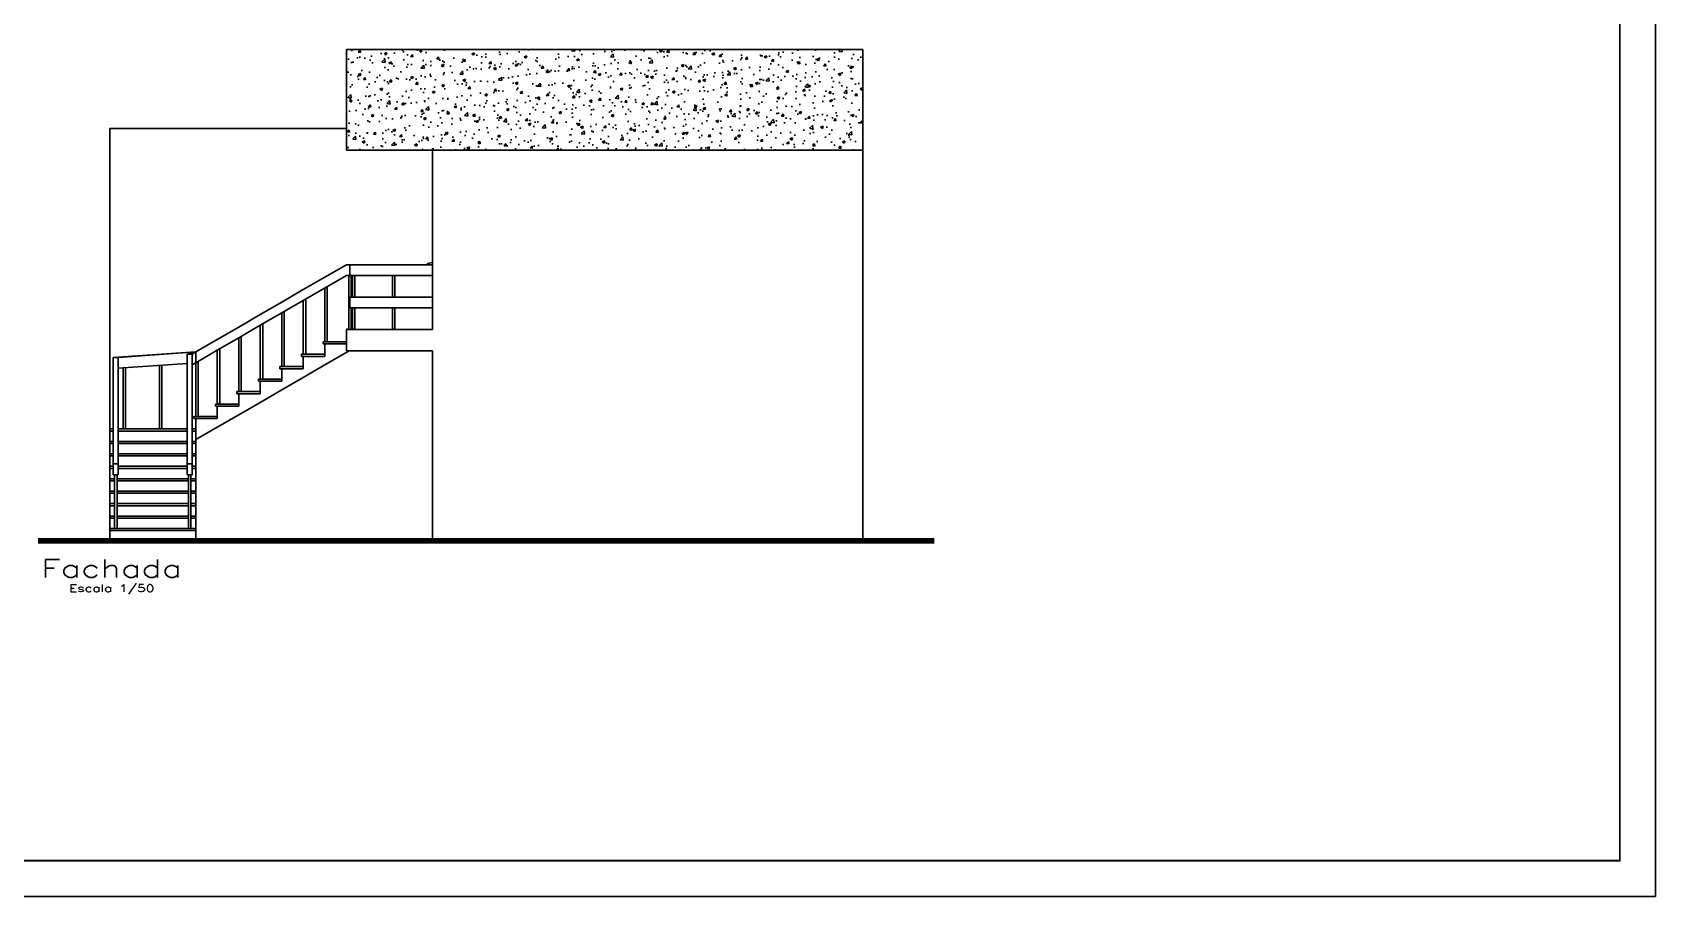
# Model space of a CAD drawing. Extents: x 241 to 398, y 106 to 179.
# Drawn here: x 296.15 to 318.79, y 142.53 to 154.57 of the extents above; entities that cross this region are included whole.
import ezdxf
from ezdxf.enums import TextEntityAlignment as Align

# ---------------------------------------------------------------- set-up
doc = ezdxf.new("R2010")
doc.units = 0
doc.layers.get('0').update_dxf_attribs({"linetype": 'CONTINUOUS'})
for name, color, linetype in [('ESPEC', 7, 'CONTINUOUS'), ('LINVISTA', 8, 'CONTINUOUS'), ('PAREDE', 5, 'CONTINUOUS')]:
    doc.layers.add(name, color=color, linetype=linetype)
doc.styles.add('REGUA200', font='romans.shx', dxfattribs={"width": 1.4})
doc.styles.add('REGUA80', font='romans.shx', dxfattribs={"width": 1.4})

# ---------------------------------------------------------------- blocks, each defined once
blk = doc.blocks.new('TITUL2')
at = {"color": 6, "style": 'REGUA200', "width": 1.4}
blk.add_attdef('TITULO', text='', height=5, dxfattribs=at).set_placement((0, 0), align=Align.CENTER)
at = {"color": 0, "style": 'REGUA80', "width": 1.4}
blk.add_attdef('ESCALA', text='', height=2, dxfattribs=at).set_placement((0, -4), align=Align.CENTER)

msp = doc.modelspace()

# ---------------------------------------------------------------- hatches: boundary and pattern name
at = {"layer": 'LINVISTA'}
h = msp.add_hatch(dxfattribs=at)
h.set_pattern_fill('AR-CONC', color=256, scale=0.002, style=0)
h.set_pattern_definition([(50, (26.01878, 14.79404), (0.36436934, -0.03187817), [0.0381, -0.4191]), (355, (26.01878, 14.79404), (-0.07048565, 0.3821133), [0.03048, -0.33528]), (100.451, (26.04914, 14.79138), (0.293885, 0.35023338), [0.03238, -0.35618]), (46.1842, (26.0188, 14.89564), (0.5421581, -0.08408466), [0.05715, -0.62865]), (96.6356, (26.06396, 14.88863), (0.4748085, 0.4948511), [0.04857, -0.53427]), (351.184, (26.0188, 14.89564), (0.4748092, 0.4948502), [0.04572, -0.50292]), (21, (26.06958, 14.87024), (0.30322976, -0.20453104), [0.0381, -0.4191]), (326, (26.06958, 14.87024), (0.12360406, 0.36837593), [0.03048, -0.33528]), (71.4514, (26.09485, 14.8532), (0.426833, 0.1638457), [0.03238, -0.35618]), (37.5, (26.01878, 14.79404), (0.006177207, 0.16911008), [0, -0.331216, 0, -0.34036, 0, -0.33655]), (7.5, (26.01878, 14.79404), (0.13363933, 0.20036115), [0, -0.194056, 0, -0.323596, 0, -0.12827]), (327.5, (25.9055, 14.79404), (0.27118119, -0.01145749), [0, -0.127, 0, -0.39624, 0, -0.52578]), (317.5, (25.8547, 14.79404), (0.29625836, 0.05085298), [0, -0.1651, 0, -0.263144, 0, -0.37338])])
h.paths.add_polyline_path([(307.7307, 152.9334), (307.7307, 154.3335), (300.5314, 154.3335), (300.5314, 152.9334)])

# ---------------------------------------------------------------- linework, layer by layer
for p, q in [((318.7857, 166.4554), (318.7857, 142.526)), ((318.7857, 142.526), (281.1725, 142.526))]:
    msp.add_line(p, q)
at = {"const_width": 0.0236}
msp.add_lwpolyline([(281.6725, 165.9554), (318.2857, 165.9554), (318.2857, 143.026), (281.6725, 143.026)], close=True, dxfattribs=at)
at = {"layer": 'LINVISTA'}
for p, q in [((297.2313, 153.234, -3.35), (297.2313, 147.4839, -3.35)), ((297.2313, 153.234, -3.35), (300.5314, 153.234, -3.35)), ((299.9307, 150.9872, -3.35), (300.5314, 151.3343, -3.35)), ((300.5314, 151.184, -3.35), (299.9307, 150.8369, -3.35)), ((300.5314, 151.3343, -3.35), (301.7313, 151.3343, -3.35)), ((301.7313, 151.184, -3.35), (300.5314, 151.184, -3.35)), ((300.5655, 151.184, -3.35), (300.5655, 150.4345, -3.35)), ((300.5803, 151.184, -3.35), (300.5803, 151.3343, -3.35)), ((300.5981, 150.8844, -3.35), (300.5981, 151.184, -3.35)), ((300.6159, 151.184, -3.35), (300.6159, 150.8844, -3.35)), ((300.6515, 150.8844, -3.35), (300.6515, 151.184, -3.35)), ((301.1736, 150.8844, -3.35), (301.1736, 151.184, -3.35)), ((301.2077, 151.184, -3.35), (301.2077, 150.8844, -3.35)), ((301.7313, 151.3679, -3.35), (301.6616, 151.354, -3.35)), ((301.6616, 151.354, -3.35), (301.6616, 151.3343, -3.35)), ((299.6311, 150.8132, -3.35), (299.9307, 150.9872, -3.35)), ((300.2303, 150.2614, -3.35), (300.2303, 151.0099, -3.35)), ((300.2659, 151.0297, -3.35), (300.2659, 150.2614, -3.35)), ((299.3315, 150.6401, -3.35), (299.6311, 150.8132, -3.35)), ((299.9307, 150.8369, -3.35), (299.6311, 150.6629, -3.35)), ((299.9307, 150.8369, -3.35), (299.9663, 150.8567, -3.35)), ((299.9307, 150.0874, -3.35), (299.9307, 150.8369, -3.35)), ((299.9663, 150.8567, -3.35), (299.9663, 150.0874, -3.35)), ((300.5803, 150.8844, -3.35), (300.5803, 150.7341, -3.35)), ((301.7313, 150.8844, -3.35), (300.5803, 150.8844, -3.35)), ((300.5803, 150.7341, -3.35), (301.7313, 150.7341, -3.35)), ((300.5981, 150.4345, -3.35), (300.5981, 150.7341, -3.35)), ((300.6159, 150.7341, -3.35), (300.6159, 150.4345, -3.35)), ((300.6515, 150.4345, -3.35), (300.6515, 150.7341, -3.35)), ((301.1736, 150.7341, -3.35), (301.1736, 150.4345, -3.35)), ((301.2077, 150.4345, -3.35), (301.2077, 150.7341, -3.35)), ((299.0304, 150.4661, -3.35), (299.3315, 150.6401, -3.35)), ((299.6311, 150.6629, -3.35), (299.3315, 150.4898, -3.35)), ((299.3656, 149.7403, -3.35), (299.3656, 150.5086, -3.35)), ((299.6311, 150.6629, -3.35), (299.6311, 149.9144, -3.35)), ((299.6652, 149.9144, -3.35), (299.6652, 150.6826, -3.35)), ((298.4312, 150.119, -3.35), (298.7308, 150.2931, -3.35)), ((298.7308, 150.2931, -3.35), (299.0304, 150.4661, -3.35)), ((299.0304, 150.3158, -3.35), (298.7308, 150.1428, -3.35)), ((299.3315, 150.4898, -3.35), (299.0304, 150.3158, -3.35)), ((299.0304, 150.3158, -3.35), (299.0304, 149.5673, -3.35)), ((299.066, 149.5673, -3.35), (299.066, 150.3356, -3.35)), ((299.3315, 150.4898, -3.35), (299.3315, 149.7403, -3.35)), ((298.4312, 150.119, -3.35), (297.2803, 150.0429, -3.35)), ((297.3515, 150.0429, -3.35), (298.4312, 150.119, -3.35)), ((298.4312, 150.119, -3.35), (298.3111, 150.0874, -3.35)), ((298.3111, 150.0874, -3.35), (298.3111, 148.4075, -3.35)), ((298.3111, 150.0874, -3.35), (298.3808, 150.0874, -3.35)), ((298.3808, 150.0874, -3.35), (298.4312, 150.119, -3.35)), ((298.3808, 148.4075, -3.35), (298.3808, 150.0874, -3.35)), ((298.7308, 150.1428, -3.35), (298.4312, 149.9687, -3.35)), ((298.4312, 149.2202, -3.35), (298.4312, 150.119, -3.35)), ((298.7308, 149.3933, -3.35), (298.7308, 150.1428, -3.35)), ((298.7664, 150.1625, -3.35), (298.7664, 149.3933, -3.35)), ((299.9055, 150.0864, -3.35), (299.9055, 150.0567, -3.35)), ((300.2303, 150.0864, -3.35), (299.9055, 150.0864, -3.35)), ((299.9055, 150.0567, -3.35), (300.2303, 150.0567, -3.35)), ((299.9663, 150.0874, -3.35), (299.9307, 150.0874, -3.35)), ((299.9307, 149.8837, -3.35), (299.9307, 150.0567, -3.35)), ((300.2066, 150.2604, -3.35), (300.5314, 150.2604, -3.35)), ((300.2066, 150.2308, -3.35), (300.2066, 150.2604, -3.35)), ((300.5314, 150.2308, -3.35), (300.2066, 150.2308, -3.35)), ((300.2659, 150.2614, -3.35), (300.2303, 150.2614, -3.35)), ((300.2303, 150.0567, -3.35), (300.2303, 150.2308, -3.35)), ((300.5727, 150.1339, -3.35), (300.2303, 149.9371, -3.35)), ((297.2803, 148.4075, -3.35), (297.2803, 150.0429, -3.35)), ((297.2803, 150.0429, -3.35), (297.3515, 150.0429, -3.35)), ((297.3515, 150.0429, -3.35), (297.3515, 148.4075, -3.35)), ((298.3111, 149.9598, -3.35), (297.3515, 149.8926, -3.35)), ((297.4182, 149.8966, -3.35), (297.4182, 149.0462, -3.35)), ((297.4538, 149.0462, -3.35), (297.4538, 149.8995, -3.35)), ((297.9254, 149.9322, -3.35), (297.9254, 149.0462, -3.35)), ((297.9596, 149.0462, -3.35), (297.9596, 149.9351, -3.35)), ((298.4312, 149.9687, -3.35), (298.3808, 149.9381, -3.35)), ((298.4653, 149.9885, -3.35), (298.4653, 149.2202, -3.35)), ((299.6059, 149.9134, -3.35), (299.6059, 149.8837, -3.35)), ((299.9307, 149.9134, -3.35), (299.6059, 149.9134, -3.35)), ((299.6059, 149.8837, -3.35), (299.9307, 149.8837, -3.35)), ((299.6311, 149.9144, -3.35), (299.6652, 149.9144, -3.35)), ((299.6311, 149.7097, -3.35), (299.6311, 149.8837, -3.35)), ((300.2303, 149.9371, -3.35), (299.9307, 149.7631, -3.35)), ((299.3063, 149.7393, -3.35), (299.3063, 149.7097, -3.35)), ((299.6311, 149.7393, -3.35), (299.3063, 149.7393, -3.35)), ((299.3063, 149.7097, -3.35), (299.6311, 149.7097, -3.35)), ((299.3315, 149.7403, -3.35), (299.3656, 149.7403, -3.35)), ((299.3315, 149.5366, -3.35), (299.3315, 149.7097, -3.35)), ((299.9307, 149.7631, -3.35), (299.6311, 149.59, -3.35)), ((298.7056, 149.3923, -3.35), (298.7056, 149.3626, -3.35)), ((299.0304, 149.3923, -3.35), (298.7056, 149.3923, -3.35)), ((298.7664, 149.3933, -3.35), (298.7308, 149.3933, -3.35)), ((299.0052, 149.5663, -3.35), (299.0052, 149.5366, -3.35)), ((299.3315, 149.5663, -3.35), (299.0052, 149.5663, -3.35)), ((299.0052, 149.5366, -3.35), (299.3315, 149.5366, -3.35)), ((299.0304, 149.5673, -3.35), (299.066, 149.5673, -3.35)), ((299.0304, 149.3626, -3.35), (299.0304, 149.5366, -3.35)), ((299.3315, 149.416, -3.35), (299.0304, 149.243, -3.35)), ((299.6311, 149.59, -3.35), (299.3315, 149.416, -3.35)), ((298.406, 149.2193, -3.35), (298.406, 149.1896, -3.35)), ((298.7308, 149.2193, -3.35), (298.406, 149.2193, -3.35)), ((298.406, 149.1896, -3.35), (298.7308, 149.1896, -3.35)), ((298.4653, 149.2202, -3.35), (298.4312, 149.2202, -3.35)), ((298.4312, 149.1896, -3.35), (298.4312, 147.4839, -3.35)), ((298.7056, 149.3626, -3.35), (299.0304, 149.3626, -3.35)), ((298.7308, 149.1896, -3.35), (298.7308, 149.3626, -3.35)), ((299.0304, 149.243, -3.35), (298.7308, 149.069, -3.35)), ((297.2803, 149.0452, -3.35), (297.2313, 149.0452, -3.35)), ((297.2313, 149.0156, -3.35), (297.2803, 149.0156, -3.35)), ((297.3515, 149.0452, -3.35), (298.3111, 149.0452, -3.35)), ((298.3111, 149.0156, -3.35), (297.3515, 149.0156, -3.35)), ((297.4182, 149.0462, -3.35), (297.4538, 149.0462, -3.35)), ((297.9254, 149.0462, -3.35), (297.9596, 149.0462, -3.35)), ((298.3808, 149.0452, -3.35), (298.4312, 149.0452, -3.35)), ((298.4312, 149.0156, -3.35), (298.3808, 149.0156, -3.35)), ((298.7308, 149.069, -3.35), (298.4312, 148.8959, -3.35)), ((297.2803, 148.8722, -3.35), (297.2313, 148.8722, -3.35)), ((297.2313, 148.8425, -3.35), (297.2803, 148.8425, -3.35)), ((297.2803, 148.6982, -3.35), (297.2313, 148.6982, -3.35)), ((297.3515, 148.8722, -3.35), (298.3111, 148.8722, -3.35)), ((298.3111, 148.8425, -3.35), (297.3515, 148.8425, -3.35)), ((297.3515, 148.6982, -3.35), (298.3111, 148.6982, -3.35)), ((298.4312, 148.8722, -3.35), (298.3808, 148.8722, -3.35)), ((298.3808, 148.8425, -3.35), (298.4312, 148.8425, -3.35)), ((298.3808, 148.6982, -3.35), (298.4312, 148.6982, -3.35)), ((297.2313, 148.6685, -3.35), (297.2803, 148.6685, -3.35)), ((297.2803, 148.5251, -3.35), (297.2313, 148.5251, -3.35)), ((297.2313, 148.4955, -3.35), (297.2803, 148.4955, -3.35)), ((297.2803, 148.5578, -3.35), (297.3515, 148.5578, -3.35)), ((298.3111, 148.6685, -3.35), (297.3515, 148.6685, -3.35)), ((298.3111, 148.5251, -3.35), (297.3515, 148.5251, -3.35)), ((297.3515, 148.4955, -3.35), (298.3111, 148.4955, -3.35)), ((298.3808, 148.5578, -3.35), (298.3111, 148.5578, -3.35)), ((298.4312, 148.6685, -3.35), (298.3808, 148.6685, -3.35)), ((298.4312, 148.5251, -3.35), (298.3808, 148.5251, -3.35)), ((298.3808, 148.4955, -3.35), (298.4312, 148.4955, -3.35)), ((297.2981, 148.3511, -3.35), (297.2313, 148.3511, -3.35)), ((297.2313, 148.3214, -3.35), (297.2981, 148.3214, -3.35)), ((297.3515, 148.4075, -3.35), (297.2803, 148.4075, -3.35)), ((297.2981, 148.4075, -3.35), (297.2981, 147.658, -3.35)), ((297.3337, 147.658, -3.35), (297.3337, 148.4075, -3.35)), ((297.3337, 148.3511, -3.35), (298.3289, 148.3511, -3.35)), ((298.3289, 148.3214, -3.35), (297.3337, 148.3214, -3.35)), ((298.3111, 148.4075, -3.35), (298.3808, 148.4075, -3.35)), ((298.3289, 148.4075, -3.35), (298.3289, 147.658, -3.35)), ((298.363, 147.658, -3.35), (298.363, 148.4075, -3.35)), ((298.363, 148.3511, -3.35), (298.4312, 148.3511, -3.35)), ((298.4312, 148.3214, -3.35), (298.363, 148.3214, -3.35)), ((297.2981, 148.1781, -3.35), (297.2313, 148.1781, -3.35)), ((297.2313, 148.1484, -3.35), (297.2981, 148.1484, -3.35)), ((298.3289, 148.1781, -3.35), (297.3337, 148.1781, -3.35)), ((297.3337, 148.1484, -3.35), (298.3289, 148.1484, -3.35)), ((298.4312, 148.1781, -3.35), (298.363, 148.1781, -3.35)), ((298.363, 148.1484, -3.35), (298.4312, 148.1484, -3.35)), ((297.2981, 148.004, -3.35), (297.2313, 148.004, -3.35)), ((297.2313, 147.9744, -3.35), (297.2981, 147.9744, -3.35)), ((297.2981, 147.831, -3.35), (297.2313, 147.831, -3.35)), ((297.2313, 147.8013, -3.35), (297.2981, 147.8013, -3.35)), ((297.3337, 148.004, -3.35), (298.3289, 148.004, -3.35)), ((298.3289, 147.9744, -3.35), (297.3337, 147.9744, -3.35)), ((298.3289, 147.831, -3.35), (297.3337, 147.831, -3.35)), ((297.3337, 147.8013, -3.35), (298.3289, 147.8013, -3.35)), ((298.363, 148.004, -3.35), (298.4312, 148.004, -3.35)), ((298.4312, 147.9744, -3.35), (298.363, 147.9744, -3.35)), ((298.4312, 147.831, -3.35), (298.363, 147.831, -3.35)), ((298.363, 147.8013, -3.35), (298.4312, 147.8013, -3.35)), ((297.2313, 147.657, -3.35), (298.4312, 147.657, -3.35)), ((298.4312, 147.6273, -3.35), (297.2313, 147.6273, -3.35)), ((297.2981, 147.658, -3.35), (297.3337, 147.658, -3.35)), ((298.3289, 147.658, -3.35), (298.363, 147.658, -3.35)), ((306.8734, 147.4829, -3.35), (306.8734, 147.4849, -3.35))]:
    msp.add_line(p, q, dxfattribs=at)
at = {"layer": 'PAREDE'}
for p, q in [((300.5314, 152.9334, -3.35), (300.5314, 154.3335, -3.35)), ((307.7307, 154.3335, -3.35), (300.5314, 154.3335, -3.35)), ((307.7307, 152.9334, -3.35), (307.7307, 154.3335, -3.35)), ((307.7307, 152.9334, -3.35), (300.5314, 152.9334, -3.35))]:
    msp.add_line(p, q, dxfattribs=at)
at = {"layer": 'PAREDE', "color": 4}
for p, q in [((301.7313, 152.9334, -3.35), (301.7313, 150.4335, -3.35)), ((307.7307, 147.4839, -3.35), (307.7307, 152.9334, -3.35)), ((300.5655, 150.4345, -3.35), (300.5314, 150.4345, -3.35)), ((300.5314, 150.4335, -3.35), (301.7313, 150.4335, -3.35)), ((300.5314, 150.1339, -3.35), (300.5314, 150.4335, -3.35)), ((300.5981, 150.4345, -3.35), (300.6515, 150.4345, -3.35)), ((301.1736, 150.4345, -3.35), (301.2077, 150.4345, -3.35)), ((301.7313, 150.1339, -3.35), (300.5314, 150.1339, -3.35)), ((301.7313, 150.1339, -3.35), (301.7313, 147.4839, -3.35))]:
    msp.add_line(p, q, dxfattribs=at)
at = {"layer": 'PAREDE', "const_width": 0.08, "elevation": -3.35}
msp.add_lwpolyline([(296.2313, 147.4839), (308.7307, 147.4839)], dxfattribs=at)

# ---------------------------------------------------------------- block references
at = {"layer": 'ESPEC', "xscale": 0.05, "yscale": 0.05, "zscale": 0.05}
msp.add_blockref('TITUL2', (297.2605, 146.9741, -3.35), dxfattribs=at).add_auto_attribs({'TITULO': 'Fachada', 'ESCALA': 'Escala 1/50'})

doc.saveas('drawing.dxf')
